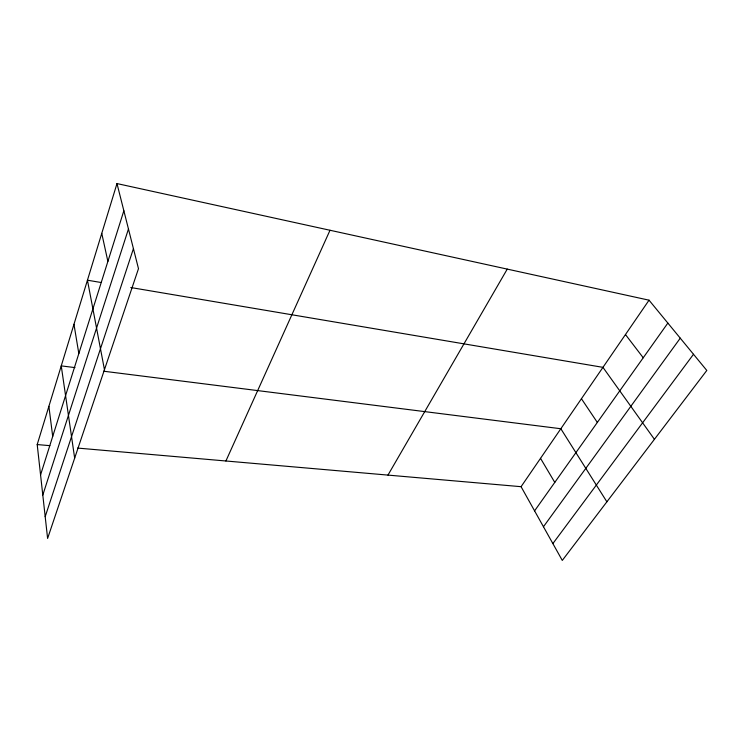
<?xml version="1.0" encoding="UTF-8"?>
<svg xmlns="http://www.w3.org/2000/svg" width="744" height="744" viewBox="0 0 744 744"><rect width="100%" height="100%" fill="white"/><g stroke="black" fill="none" stroke-linecap="round" stroke-linejoin="round"><path stroke-width="1.12" d="M116.985 183.573L138.486 268.668L47.607 538.442L37.2 444.559L116.985 183.573L649.038 300.185L706.8 370.456L562.287 560.427L521.07 486.688L77.562 448.074M40.567 474.914L123.857 210.747M42.799 495.067L128.461 228.975M45.189 516.652L133.427 248.645M225.906 460.992L330.011 230.259M387.968 475.1L507.25 269.105M521.07 486.688L649.038 300.185M534.583 510.868L667.852 323.073M543.455 526.743L680.267 338.176M552.876 543.585L693.501 354.284M37.2 444.559L49.885 445.665M74.995 367.61L61.25 365.881L74.66 458.127M103.63 371.209L560.837 428.739L606.881 501.809M101.128 282.515L87.448 280.2L104.458 369.675M130.777 287.528L602.956 367.35L654.422 439.313M625.462 334.54L643.235 357.762M581.427 398.719L597.339 422.443M540.525 458.341L554.782 482.4M101.761 233.383L107.88 261.404M73.963 324.291L78.827 353.558M48.881 406.336L52.703 436.412"/></g></svg>
